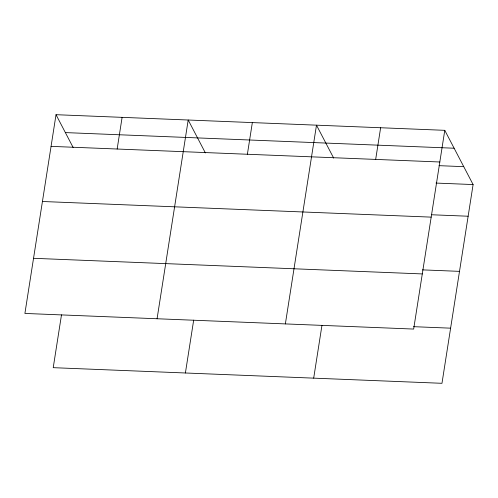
<?xml version="1.0" encoding="UTF-8"?>
<svg xmlns="http://www.w3.org/2000/svg" width="498" height="498" viewBox="0 0 498 498"><rect width="100%" height="100%" fill="white"/><g stroke="black" fill="none" stroke-linecap="round" stroke-linejoin="round"><path stroke-width="0.75" d="M56.025 114.696L24.9 313.441L413.657 329.066L444.776 130.327L56.025 114.696L73.212 147.62M61.497 314.836L53.224 367.673L441.975 383.304L473.1 184.559L444.776 130.327M117.154 149.02L122.11 117.354M157.075 318.751L188.2 120.012L205.394 152.936M185.399 372.99L193.672 320.152M247.388 154.256L252.343 122.589M285.366 323.912L316.485 125.166L333.679 158.09M313.69 378.144L321.963 325.306M375.673 159.416L380.634 127.749M65.369 132.593L454.126 148.223M51.064 146.362L439.821 161.993M439.024 165.666L463.756 166.662M436.005 183.071L473.1 184.559M431.816 214.769L468.139 216.225M42.43 201.497L431.187 217.128M422.41 269.872L459.505 271.36M33.534 258.306L422.292 273.931M413.514 326.676L450.609 328.17"/></g></svg>
